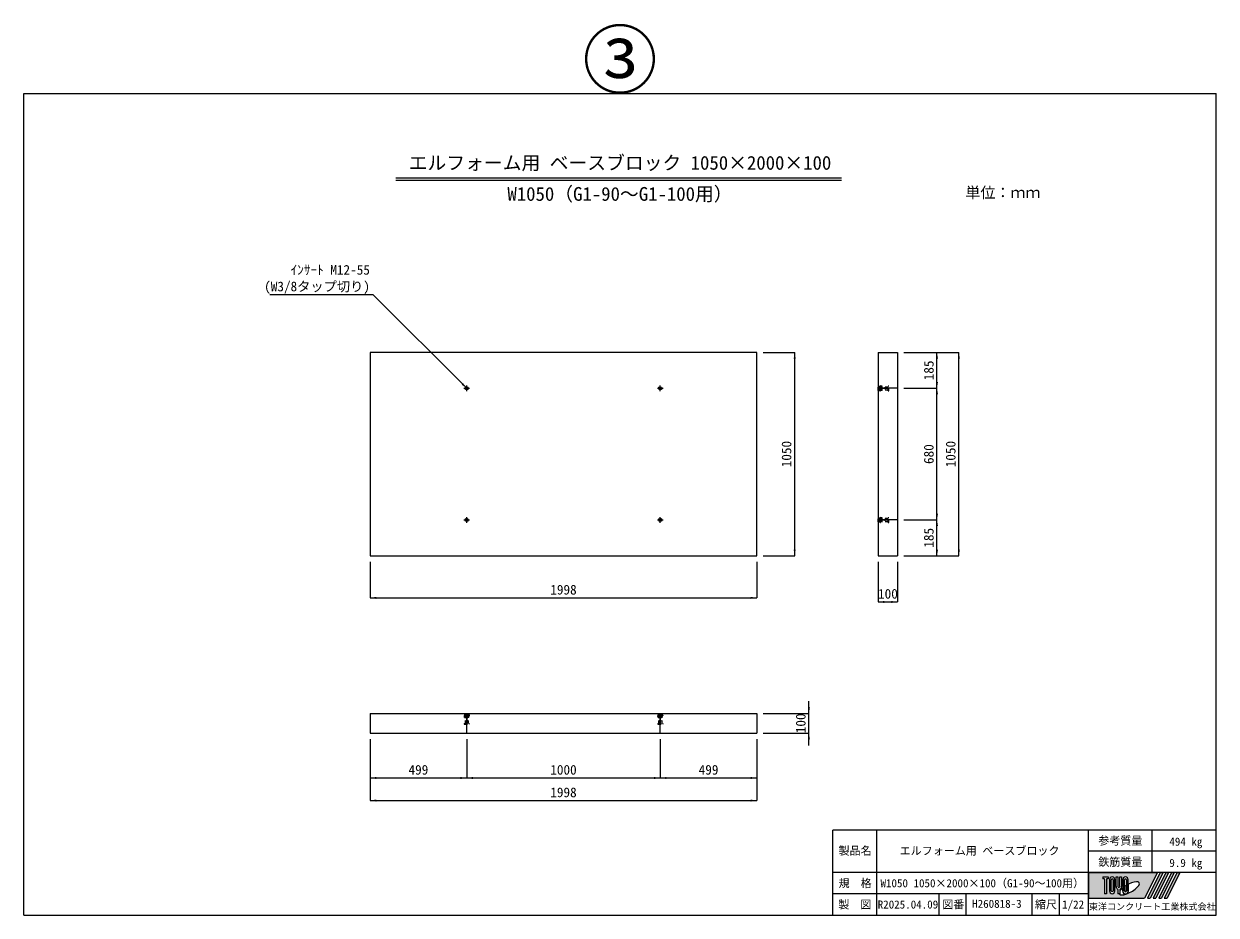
# Model space of a CAD drawing. Units: millimetres at full size; some dimension numbers follow another scale. Extents: x 48 to 43288, y -58809 to -8936.
# Drawn here: x 14880 to 21040, y -35691 to -31085 of the extents above; entities that cross this region are included whole.
import ezdxf
from ezdxf.enums import TextEntityAlignment as Align

# ---------------------------------------------------------------- set-up
doc = ezdxf.new("R2010")
doc.units = ezdxf.units.MM
doc.header["$LTSCALE"] = 75
doc.linetypes.add('USER2', pattern=[8.5725, 5.715, -0.9525, 0.9525, -0.9525])
doc.linetypes.add('USER3', pattern=[0.405, 0.225, -0.18])
for name, color, linetype, lineweight in [('_0-0_', 7, 'Continuous', 9), ('寸法線', 7, 'Continuous', 9), ('引出線', 4, 'Continuous', 9), ('本体', 7, 'Continuous', 9), ('枠', 5, 'Continuous', 5), ('補助線', 8, 'Continuous', 13), ('ｲﾝｻｰﾄ', 3, 'USER3', 5)]:
    doc.layers.add(name, color=color, linetype=linetype, lineweight=lineweight)
doc.styles.add('ＭＳ ゴシック', font='')
doc.styles.get('ＭＳ ゴシック').set_extended_font_data('MS Gothic')

# ---------------------------------------------------------------- blocks, each defined once
blk = doc.blocks.new('filled_arrow')
at = {"color": 0, "linetype": 'Continuous', "lineweight": -2}
blk.add_solid([(7.5, 1.25), (0, 0), (7.5, -1.25)], dxfattribs=at)

msp = doc.modelspace()

# ---------------------------------------------------------------- hatches: boundary and pattern name
at = {"layer": '枠'}
h = msp.add_hatch(color=7, dxfattribs=at)
h.paths.add_polyline_path([(20379.53, -35470.69), (20379.53, -35602.69), (20669.93, -35602.69), (20735.93, -35470.69)])
edge = h.paths.add_edge_path(flags=16)
edge.add_ellipse((20590.37, -35551.95), major_axis=(51.71744, 28.94828), ratio=0.34714734178397555, start_angle=-144.31121551620186, end_angle=72.18990366954966, ccw=False)
edge.add_ellipse((20571.22, -35564.45), major_axis=(-0, 17.6), ratio=0.8463541477272727, start_angle=-160.70345668549393, end_angle=-90.0000000000355)
edge.add_line((20586.12, -35564.45), (20586.12, -35530.9))
edge = h.paths.add_edge_path(flags=16)
edge.add_ellipse((20571.22, -35508.94), major_axis=(-0, 16.24615), ratio=0.8463541586519492, start_angle=-89.99999999999534, end_angle=90.00000000000472, ccw=False)
edge.add_line((20584.97, -35508.94), (20584.97, -35564.45))
edge.add_ellipse((20571.22, -35564.45), major_axis=(0, 16.24615), ratio=0.8463541586519492, start_angle=90.00000000001296, end_angle=-89.99999999998693, ccw=False)
edge.add_line((20557.47, -35564.45), (20557.47, -35508.94))
edge = h.paths.add_edge_path(flags=16)
edge.add_line((20575.81, -35508.94), (20575.81, -35564.45))
edge.add_ellipse((20571.22, -35564.45), major_axis=(-0, 5.41538), ratio=0.8463540450032638, start_angle=89.99999999996146, end_angle=-90.00000000003905, ccw=False)
edge.add_line((20566.64, -35564.45), (20566.64, -35508.94))
edge.add_ellipse((20571.22, -35508.94), major_axis=(-0, 5.41538), ratio=0.8463540450032638, start_angle=-90.0000000000768, end_angle=89.99999999992292, ccw=False)
edge = h.paths.add_edge_path(flags=16)
edge.add_line((20574.66, -35537.31), (20574.66, -35564.45))
edge.add_ellipse((20571.22, -35564.45), major_axis=(0, 4.06154), ratio=0.8463542628432875, start_angle=90.00000000015393, end_angle=-89.99999999984641, ccw=False)
edge.add_line((20567.79, -35564.45), (20567.79, -35541.75))
edge.add_ellipse((20590.37, -35551.95), major_axis=(51.71744, 28.94828), ratio=0.34714734178397555, start_angle=107.79174141112844, end_angle=126.4713182157434, ccw=False)
edge = h.paths.add_edge_path(flags=16)
edge.add_line((20550.6, -35492.69), (20550.6, -35542.45))
edge.add_ellipse((20536.85, -35542.45), major_axis=(0, 16.24615), ratio=0.8463541586519492, start_angle=-163.3411666406821, end_angle=-89.99999999999164, ccw=False)
edge.add_line((20541.43, -35557.76), (20541.43, -35580.69))
edge.add_line((20541.43, -35580.69), (20532.27, -35580.69))
edge.add_line((20532.27, -35580.69), (20532.27, -35557.76))
edge.add_ellipse((20536.85, -35542.45), major_axis=(-0, 16.24615), ratio=0.8463541586519492, start_angle=89.99999999999187, end_angle=163.34116664068213, ccw=False)
edge.add_line((20523.1, -35542.45), (20523.1, -35492.69))
edge.add_line((20523.1, -35492.69), (20532.27, -35492.69))
edge.add_line((20532.27, -35492.69), (20532.27, -35542.45))
edge.add_ellipse((20536.85, -35542.45), major_axis=(0, 5.41538), ratio=0.8463540450032638, start_angle=90.0000000000386, end_angle=-89.99999999996093)
edge.add_line((20541.43, -35542.45), (20541.43, -35492.69))
edge.add_line((20541.43, -35492.69), (20550.6, -35492.69))
edge = h.paths.add_edge_path(flags=16)
edge.add_line((20556.33, -35550.44), (20556.33, -35564.45))
edge.add_ellipse((20571.22, -35564.45), major_axis=(0, 17.6), ratio=0.8463541477272727, start_angle=90.00000000001185, end_angle=-171.5442702379547)
edge.add_ellipse((20590.37, -35551.95), major_axis=(51.71744, 28.94828), ratio=0.34714734178397555, start_angle=-178.64953570016496, end_angle=-148.29244166440515, ccw=False)
edge.add_line((20539.46, -35582.05), (20542.58, -35582.05))
edge.add_line((20542.58, -35582.05), (20542.58, -35564.89))
edge.add_ellipse((20590.37, -35551.95), major_axis=(51.71744, 28.94828), ratio=0.3471473417839755, start_angle=148.21912000478065, end_angle=165.90812145711823, ccw=False)
edge = h.paths.add_edge_path(flags=16)
edge.add_ellipse((20502.47, -35508.94), major_axis=(0, 16.24615), ratio=0.8463541586519492, start_angle=-89.99999999995623, end_angle=90.0000000000432, ccw=False)
edge.add_line((20516.22, -35508.94), (20516.22, -35564.45))
edge.add_ellipse((20502.47, -35564.45), major_axis=(-0, 16.24615), ratio=0.8463541586519492, start_angle=89.9999999999743, end_angle=-90.00000000002598, ccw=False)
edge.add_line((20488.72, -35564.45), (20488.72, -35508.94))
edge = h.paths.add_edge_path(flags=16)
edge.add_line((20507.06, -35508.94), (20507.06, -35564.45))
edge.add_ellipse((20502.47, -35564.45), major_axis=(0, 5.41538), ratio=0.8463540450032638, start_angle=90.0000000000386, end_angle=-89.99999999996095, ccw=False)
edge.add_line((20497.89, -35564.45), (20497.89, -35508.94))
edge.add_ellipse((20502.47, -35508.94), major_axis=(-0, 5.41538), ratio=0.8463540450032638, start_angle=-90.0000000000768, end_angle=89.99999999992292, ccw=False)
h.paths.add_polyline_path([(20481.85, -35492.69), (20481.85, -35503.52), (20472.68, -35503.52), (20472.68, -35580.69), (20463.52, -35580.69), (20463.52, -35503.52), (20454.35, -35503.52), (20454.35, -35492.69)], flags=16)
for points in [[(20684.45, -35602.69), (20698.97, -35602.69), (20764.97, -35470.69), (20750.45, -35470.69)], [(20794.01, -35470.69), (20779.49, -35470.69), (20713.49, -35602.69), (20728.01, -35602.69)], [(20823.05, -35470.69), (20808.53, -35470.69), (20742.53, -35602.69), (20757.05, -35602.69)], [(20852.09, -35470.69), (20837.57, -35470.69), (20771.57, -35602.69), (20786.09, -35602.69)]]:
    msp.add_hatch(color=7, dxfattribs=at).paths.add_polyline_path(points)

# ---------------------------------------------------------------- linework, layer by layer
at = {"layer": '_0-0_'}
for p, q in [((16800.62, -31893.61), (19103.21, -31893.61)), ((16800.77, -31881.72), (19103.21, -31881.72))]:
    msp.add_line(p, q, dxfattribs=at)
at = {"layer": '寸法線'}
for p, q in [((18698.49, -32783.4), (18862, -32783.4)), ((18862, -33833.4), (18862, -32783.4)), ((19425.85, -32783.4), (19710.28, -32783.4)), ((19425.85, -32783.4), (19597.17, -32783.4)), ((19597.17, -32968.4), (19597.17, -32783.4)), ((19710.28, -33833.4), (19710.28, -32783.4)), ((19425.85, -32968.4), (19597.17, -32968.4)), ((19425.85, -32968.4), (19597.17, -32968.4)), ((19597.17, -33648.4), (19597.17, -32968.4)), ((19425.85, -33648.4), (19597.17, -33648.4)), ((19425.85, -33648.4), (19597.17, -33648.4)), ((19597.17, -33833.4), (19597.17, -33648.4)), ((16668.49, -33865.4), (16668.49, -34051.35)), ((18666.49, -33865.4), (18666.49, -34051.35)), ((18698.49, -33833.4), (18862, -33833.4)), ((19293.85, -33865.4), (19293.85, -34072.48)), ((19393.85, -33865.4), (19393.85, -34072.48)), ((19425.85, -33833.4), (19710.28, -33833.4)), ((19425.85, -33833.4), (19597.17, -33833.4)), ((16668.49, -34051.35), (18666.49, -34051.35)), ((19293.85, -34072.48), (19393.85, -34072.48)), ((18935.49, -34813.56), (18935.49, -34585.56)), ((18698.49, -34649.56), (18935.49, -34649.56)), ((16668.49, -34781.56), (16668.49, -35098.58)), ((17167.49, -34781.56), (17167.49, -34981.93)), ((17167.49, -34781.56), (17167.49, -34981.93)), ((18167.49, -34781.56), (18167.49, -34981.93)), ((18167.49, -34781.56), (18167.49, -34981.93)), ((18666.49, -34781.56), (18666.49, -35098.58)), ((18666.49, -34781.56), (18666.49, -34981.93)), ((18698.49, -34749.56), (18935.49, -34749.56)), ((16668.49, -34813.56), (16668.49, -34981.93)), ((16668.49, -34981.93), (17167.49, -34981.93)), ((17167.49, -34981.93), (18167.49, -34981.93)), ((18167.49, -34981.93), (18666.49, -34981.93)), ((16668.49, -35098.58), (18666.49, -35098.58))]:
    msp.add_line(p, q, dxfattribs=at)
at = {"layer": '寸法線', "linetype": 'USER2'}
for p, q in [((17167.49, -32983.29), (17167.49, -32953.5)), ((18167.49, -32983.29), (18167.49, -32953.5)), ((17152.6, -32968.4), (17182.38, -32968.4)), ((18152.6, -32968.4), (18182.38, -32968.4)), ((17167.49, -33663.29), (17167.49, -33633.5)), ((18167.49, -33663.29), (18167.49, -33633.5)), ((17152.6, -33648.4), (17182.38, -33648.4)), ((18152.6, -33648.4), (18182.38, -33648.4))]:
    msp.add_line(p, q, dxfattribs=at)
at = {"layer": '引出線'}
msp.add_lwpolyline([(17167.49, -32968.4), (16684.08, -32484.98), (16151.07, -32484.98)], dxfattribs=at)
at = {"layer": '本体'}
for p, q in [((18666.49, -32783.4), (16668.49, -32783.4)), ((16668.49, -32783.4), (16668.49, -33833.4)), ((18666.49, -33833.4), (18666.49, -32783.4)), ((19293.85, -32783.4), (19393.85, -32783.4)), ((19293.85, -32783.4), (19293.85, -33833.4)), ((19393.85, -32783.4), (19393.85, -33833.4)), ((16668.49, -33833.4), (18666.49, -33833.4)), ((19293.85, -33833.4), (19393.85, -33833.4)), ((16668.49, -34649.56), (16668.49, -34749.56)), ((16668.49, -34649.56), (18666.49, -34649.56)), ((18666.49, -34649.56), (18666.49, -34749.56)), ((16668.49, -34749.56), (18666.49, -34749.56))]:
    msp.add_line(p, q, dxfattribs=at)
at = {"layer": '枠', "lineweight": 20}
for p, q in [((14879.53, -31444.69), (21039.53, -31444.69)), ((14879.53, -35690.69), (14879.53, -31444.69)), ((21039.53, -35690.69), (21039.53, -31444.69)), ((19059.53, -35690.69), (19059.53, -35250.69)), ((21039.53, -35250.69), (19059.53, -35250.69)), ((19286.08, -35690.69), (19286.08, -35250.69)), ((20379.53, -35690.69), (20379.53, -35250.69)), ((20709.53, -35470.69), (20709.53, -35250.69)), ((21039.53, -35360.69), (20379.53, -35360.69)), ((21039.53, -35470.69), (19059.53, -35470.69)), ((20379.53, -35580.69), (19059.53, -35580.69)), ((19608.43, -35690.69), (19608.43, -35580.69)), ((19748.43, -35690.69), (19748.43, -35580.69)), ((20089.53, -35690.69), (20089.53, -35580.69)), ((20229.53, -35690.69), (20229.53, -35580.69)), ((14879.53, -35690.69), (21039.53, -35690.69))]:
    msp.add_line(p, q, dxfattribs=at)
at = {"layer": '枠'}
for p, q in [((20379.53, -35470.69), (20735.93, -35470.69)), ((20379.53, -35470.69), (20379.53, -35602.69)), ((20735.93, -35470.69), (20669.93, -35602.69)), ((20750.45, -35470.69), (20684.45, -35602.69)), ((20764.97, -35470.69), (20698.97, -35602.69)), ((20779.49, -35470.69), (20713.49, -35602.69)), ((20794.01, -35470.69), (20728.01, -35602.69)), ((20808.53, -35470.69), (20742.53, -35602.69)), ((20750.45, -35470.69), (20764.97, -35470.69)), ((20823.05, -35470.69), (20757.05, -35602.69)), ((20837.57, -35470.69), (20771.57, -35602.69)), ((20779.49, -35470.69), (20794.01, -35470.69)), ((20852.09, -35470.69), (20786.09, -35602.69)), ((20808.53, -35470.69), (20823.05, -35470.69)), ((20837.57, -35470.69), (20852.09, -35470.69)), ((20454.35, -35492.69), (20454.35, -35503.52)), ((20454.35, -35492.69), (20481.85, -35492.69)), ((20463.52, -35503.52), (20454.35, -35503.52)), ((20463.52, -35503.52), (20463.52, -35580.69)), ((20472.68, -35503.52), (20472.68, -35580.69)), ((20481.85, -35503.52), (20472.68, -35503.52)), ((20481.85, -35492.69), (20481.85, -35503.52)), ((20488.72, -35508.94), (20488.72, -35564.45)), ((20497.89, -35564.45), (20497.89, -35508.94)), ((20507.06, -35508.94), (20507.06, -35564.45)), ((20516.22, -35564.45), (20516.22, -35508.94)), ((20523.1, -35492.69), (20532.27, -35492.69)), ((20523.1, -35542.45), (20523.1, -35492.69)), ((20532.27, -35492.69), (20532.27, -35542.45)), ((20541.43, -35492.69), (20550.6, -35492.69)), ((20541.43, -35542.45), (20541.43, -35492.69)), ((20550.6, -35492.69), (20550.6, -35542.45)), ((20557.47, -35508.94), (20557.47, -35564.45)), ((20566.64, -35564.45), (20566.64, -35508.94)), ((20567.79, -35564.45), (20567.79, -35541.75)), ((20574.66, -35537.31), (20574.66, -35564.45)), ((20575.81, -35508.94), (20575.81, -35564.45)), ((20584.97, -35564.45), (20584.97, -35508.94)), ((20586.12, -35564.45), (20586.12, -35530.9)), ((20379.53, -35602.69), (20669.93, -35602.69)), ((20472.68, -35580.69), (20463.52, -35580.69)), ((20532.27, -35557.76), (20532.27, -35580.69)), ((20541.43, -35580.69), (20532.27, -35580.69)), ((20539.46, -35582.05), (20542.58, -35582.05)), ((20541.43, -35557.76), (20541.43, -35580.69)), ((20542.58, -35564.89), (20542.58, -35582.05)), ((20556.33, -35550.44), (20556.33, -35564.45)), ((20684.45, -35602.69), (20698.97, -35602.69)), ((20713.49, -35602.69), (20728.01, -35602.69)), ((20742.53, -35602.69), (20757.05, -35602.69)), ((20771.57, -35602.69), (20786.09, -35602.69))]:
    msp.add_line(p, q, dxfattribs=at)
for centre, major_axis, ratio, start_param, end_param in [((20502.47, -35508.94), (0, 16.24615), 0.846354, 4.712388980385336, 7.8539816339751205), ((20502.47, -35508.94), (-0, 5.41538), 0.846354, 4.7123889803835555, 7.853981633973345), ((20536.85, -35542.45), (-0, 16.24615), 0.846354, 1.5707963267947758, 2.801755744134968), ((20536.85, -35542.45), (0, 5.41538), 0.846354, 1.5707963267954668, 4.712388980385267), ((20536.85, -35542.45), (0, 16.24615), 0.846354, 3.4814295630446197, 4.712388980384813), ((20571.22, -35508.94), (-0, 16.24615), 0.846354, 4.712388980384759, 7.853981633974552), ((20571.22, -35508.94), (-0, 5.41538), 0.846354, 4.7123889803835555, 7.853981633973345), ((20590.37, -35551.95), (51.71744, 28.94828), 0.347147, 1.681740509796969, 1.8219833196615334), ((20590.37, -35551.95), (51.71744, 28.94828), 0.347147, 4.262185332381554, 7.742916281338552), ((20502.47, -35564.45), (-0, 16.24615), 0.846354, 1.5707963267945175, 4.712388980384306), ((20502.47, -35564.45), (0, 5.41538), 0.846354, 1.5707963267954668, 4.712388980385267), ((20590.37, -35551.95), (51.71744, 28.94828), 0.347147, 3.209397509057183, 4.200445063285533), ((20590.37, -35551.95), (51.71744, 28.94828), 0.347147, 2.0815196641224665, 2.5155126073167438), ((20571.22, -35564.45), (0, 17.6), 0.846354, 1.5707963267950718, 3.3154678663292643), ((20571.22, -35564.45), (0, 16.24615), 0.846354, 1.570796326795088, 4.712388980384883), ((20571.22, -35564.45), (-0, 5.41538), 0.846354, 1.5707963267943275, 4.712388980384113), ((20571.22, -35564.45), (0, 4.06154), 0.846354, 1.5707963267971712, 4.71238898038696), ((20571.22, -35564.45), (-0, 17.6), 0.846354, 3.5338438000142247, 4.712388980384166)]:
    msp.add_ellipse(centre, major_axis=major_axis, ratio=ratio, start_param=start_param, end_param=end_param, dxfattribs=at)
at = {"layer": '補助線'}
for p, q in [((19393.85, -32968.4), (19293.85, -32968.4)), ((19293.85, -32968.4), (19348.85, -32968.4)), ((19393.85, -33648.4), (19293.85, -33648.4)), ((19293.85, -33648.4), (19348.85, -33648.4)), ((17167.49, -34749.56), (17167.49, -34649.56)), ((17167.49, -34649.56), (17167.49, -34704.56)), ((18167.49, -34749.56), (18167.49, -34649.56)), ((18167.49, -34649.56), (18167.49, -34704.56))]:
    msp.add_line(p, q, dxfattribs=at)
at = {"layer": 'ｲﾝｻｰﾄ'}
for p, q in [((19303.1, -32981.64), (19303.1, -32955.15)), ((19303.1, -32955.15), (19304.6, -32955.15)), ((19304.6, -32981.64), (19304.6, -32955.15)), ((19344.85, -32955.64), (19348.85, -32955.64)), ((19344.85, -32981.15), (19344.85, -32955.64)), ((19348.85, -32981.15), (19348.85, -32955.64)), ((19293.85, -32957.65), (19303.1, -32956.4)), ((19293.85, -32979.14), (19293.85, -32957.65)), ((19293.85, -32979.14), (19303.1, -32980.4)), ((19298.85, -32976.65), (19298.85, -32960.15)), ((19298.85, -32960.15), (19344.85, -32960.15)), ((19298.85, -32963.15), (19328.85, -32963.15)), ((19298.85, -32973.65), (19328.85, -32973.65)), ((19298.85, -32976.65), (19344.85, -32976.65)), ((19303.1, -32981.64), (19304.6, -32981.64)), ((19313.85, -32957.65), (19304.6, -32956.4)), ((19313.85, -32979.14), (19304.6, -32980.4)), ((19313.85, -32979.14), (19313.85, -32957.65)), ((19328.85, -32973.65), (19328.85, -32963.15)), ((19344.85, -32981.15), (19348.85, -32981.15)), ((19293.85, -33637.65), (19303.1, -33636.4)), ((19293.85, -33659.14), (19293.85, -33637.65)), ((19293.85, -33659.14), (19303.1, -33660.4)), ((19298.85, -33656.65), (19298.85, -33640.15)), ((19298.85, -33640.15), (19344.85, -33640.15)), ((19298.85, -33643.15), (19328.85, -33643.15)), ((19298.85, -33653.65), (19328.85, -33653.65)), ((19298.85, -33656.65), (19344.85, -33656.65)), ((19303.1, -33661.64), (19303.1, -33635.15)), ((19303.1, -33635.15), (19304.6, -33635.15)), ((19303.1, -33661.64), (19304.6, -33661.64)), ((19304.6, -33661.64), (19304.6, -33635.15)), ((19313.85, -33637.65), (19304.6, -33636.4)), ((19313.85, -33659.14), (19304.6, -33660.4)), ((19313.85, -33659.14), (19313.85, -33637.65)), ((19328.85, -33653.65), (19328.85, -33643.15)), ((19344.85, -33635.64), (19348.85, -33635.64)), ((19344.85, -33661.15), (19344.85, -33635.64)), ((19344.85, -33661.15), (19348.85, -33661.15)), ((19348.85, -33661.15), (19348.85, -33635.64)), ((17154.24, -34658.81), (17154.24, -34660.31)), ((17154.24, -34658.81), (17180.74, -34658.81)), ((17154.24, -34660.31), (17180.74, -34660.31)), ((17156.74, -34649.56), (17155.49, -34658.81)), ((17156.74, -34669.56), (17155.49, -34660.31)), ((17156.74, -34649.56), (17178.24, -34649.56)), ((17156.74, -34669.56), (17178.24, -34669.56)), ((17159.24, -34654.56), (17175.74, -34654.56)), ((17159.24, -34654.56), (17159.24, -34700.56)), ((17162.24, -34654.56), (17162.24, -34684.56)), ((17172.74, -34654.56), (17172.74, -34684.56)), ((17175.74, -34654.56), (17175.74, -34700.56)), ((17178.24, -34649.56), (17179.49, -34658.81)), ((17178.24, -34669.56), (17179.49, -34660.31)), ((17180.74, -34658.81), (17180.74, -34660.31)), ((18154.24, -34658.81), (18154.24, -34660.31)), ((18154.24, -34658.81), (18180.74, -34658.81)), ((18154.24, -34660.31), (18180.74, -34660.31)), ((18156.74, -34649.56), (18155.49, -34658.81)), ((18156.74, -34669.56), (18155.49, -34660.31)), ((18156.74, -34649.56), (18178.24, -34649.56)), ((18156.74, -34669.56), (18178.24, -34669.56)), ((18159.24, -34654.56), (18175.74, -34654.56)), ((18159.24, -34654.56), (18159.24, -34700.56)), ((18162.24, -34654.56), (18162.24, -34684.56)), ((18172.74, -34654.56), (18172.74, -34684.56)), ((18175.74, -34654.56), (18175.74, -34700.56)), ((18178.24, -34649.56), (18179.49, -34658.81)), ((18178.24, -34669.56), (18179.49, -34660.31)), ((18180.74, -34658.81), (18180.74, -34660.31)), ((17154.74, -34700.56), (17154.74, -34704.56)), ((17154.74, -34700.56), (17180.24, -34700.56)), ((17154.74, -34704.56), (17180.24, -34704.56)), ((17162.24, -34684.56), (17172.74, -34684.56)), ((17180.24, -34700.56), (17180.24, -34704.56)), ((18154.74, -34700.56), (18154.74, -34704.56)), ((18154.74, -34700.56), (18180.24, -34700.56)), ((18154.74, -34704.56), (18180.24, -34704.56)), ((18162.24, -34684.56), (18172.74, -34684.56)), ((18180.24, -34700.56), (18180.24, -34704.56))]:
    msp.add_line(p, q, dxfattribs=at)
at = {"layer": 'ｲﾝｻｰﾄ', "linetype": 'Continuous', "lineweight": 9}
for centre in [(17167.49, -32968.4), (18167.49, -32968.4), (17167.49, -33648.4), (18167.49, -33648.4)]:
    msp.add_circle(centre, 8.25, dxfattribs=at)

# ---------------------------------------------------------------- block references
at = {"layer": '寸法線', "xscale": 4.27, "yscale": 4.27}
for p, rotation in [((18862, -32783.4), 270), ((19597.17, -32783.4), 270), ((19710.28, -32783.4), 270), ((19597.17, -32968.4), 90), ((19597.17, -32968.4), 270), ((19597.17, -33648.4), 90), ((19597.17, -33648.4), 270), ((18862, -33833.4), 90), ((19597.17, -33833.4), 90), ((19710.28, -33833.4), 90), ((18666.49, -34051.35), 180), ((19393.85, -34072.48), 180), ((18935.49, -34649.56), 90), ((18935.49, -34749.56), 270), ((17167.49, -34981.93), 180), ((18167.49, -34981.93), 180), ((18666.49, -34981.93), 180), ((18666.49, -35098.58), 180)]:
    msp.add_blockref('filled_arrow', p, dxfattribs=dict(at, rotation=rotation))
for p in [(16668.49, -34051.35), (19293.85, -34072.48), (16668.49, -34981.93), (17167.49, -34981.93), (18167.49, -34981.93), (16668.49, -35098.58)]:
    msp.add_blockref('filled_arrow', p, dxfattribs=at)
at = {"layer": '引出線', "xscale": 4.27, "yscale": 4.27, "rotation": 135}
msp.add_blockref('filled_arrow', (17167.49, -32968.4), dxfattribs=at)

# ---------------------------------------------------------------- texts
at = {"layer": '_0-0_', "style": 'ＭＳ ゴシック'}
for s, height, p in [('エルフォーム用 ベースブロック 1050×2000×100', 71.21, (17959.53, -31860.3)), ('W1050（G1-90～G1-100用）', 71.21, (17959.53, -32021.06)), ('単位：ｍｍ', 56.96, (19937.94, -32002.55))]:
    msp.add_text(s, height=height, dxfattribs=at).set_placement(p, align=Align.BOTTOM_CENTER)
msp.add_text('H260818-3', height=41.77, dxfattribs=at).set_placement((19778.9, -35665.26), align=Align.BOTTOM_LEFT)
at = {"layer": '寸法線', "style": 'ＭＳ ゴシック'}
for s, p in [('185', (19554.77, -32875.9)), ('1050', (18819.6, -33308.4)), ('680', (19554.77, -33308.4)), ('1050', (19667.88, -33308.4)), ('185', (19554.77, -33740.9)), ('100', (18893.09, -34699.56))]:
    msp.add_text(s, height=50.13, rotation=90, dxfattribs=at).set_placement(p, align=Align.MIDDLE_CENTER)
for s, p in [('1998', (17667.49, -34008.95)), ('100', (19343.85, -34030.1)), ('499', (16917.99, -34939.53)), ('1000', (17667.49, -34939.53)), ('499', (18416.99, -34939.53)), ('1998', (17667.49, -35056.18))]:
    msp.add_text(s, height=50.13, dxfattribs=at).set_placement(p, align=Align.MIDDLE_CENTER)
at = {"layer": '引出線', "style": 'ＭＳ ゴシック'}
for s, p in [('ｲﾝｻｰﾄ M12-55', (16257.82, -32396.37)), ('(W3/8タップ切り)', (16121.07, -32482.17))]:
    msp.add_text(s, height=50.13, dxfattribs=at).set_placement(p, align=Align.BOTTOM_LEFT)
at = {"layer": '枠', "color": 7, "style": 'ＭＳ ゴシック'}
for s, height, p in [('参考質量', 41.77, (20544.53, -35305.69)), ('494 kg', 41.77, (20882.94, -35310.64)), ('製品名', 41.77, (19174.06, -35357.9)), ('エルフォーム用 ベースブロック ', 41.77, (19831.31, -35357.9)), ('鉄筋質量', 41.77, (20544.53, -35415.69)), ('9.9 kg', 41.77, (20882.94, -35420.64)), ('規\u3000格', 41.77, (19174.06, -35525.69)), ('W1050 1050×2000×100（G1-90～100用）', 41.77, (19831.31, -35525.69)), ('製  図', 41.77, (19172.8, -35635.69)), ('R2025.04.09', 41.77, (19447.25, -35635.69)), ('図番', 41.77, (19681.53, -35635.69)), ('縮尺', 41.77, (20160.14, -35635.69)), ('1/22', 41.77, (20300.45, -35635.69)), ('東洋コンクリート工業株式会社', 33.42, (20709.53, -35646.69))]:
    msp.add_text(s, height=height, dxfattribs=at).set_placement(p, align=Align.MIDDLE_CENTER)
at = {"layer": '補助線', "color": 1, "style": 'ＭＳ ゴシック'}
msp.add_text('③', height=284.8, dxfattribs=at).set_placement((17959.53, -31499.32), align=Align.BOTTOM_CENTER)

doc.saveas('drawing.dxf')
